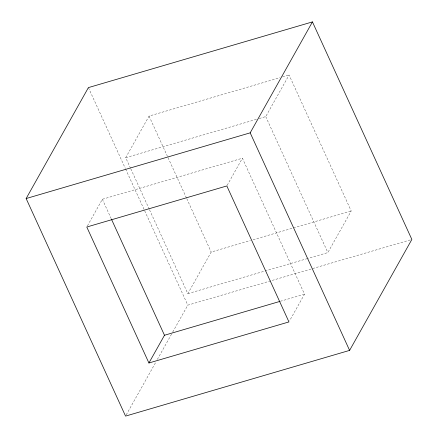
<?xml version="1.0" encoding="UTF-8"?>
<svg xmlns="http://www.w3.org/2000/svg" width="438" height="438" viewBox="0 0 438 438"><rect width="100%" height="100%" fill="white"/><g stroke="black" fill="none" stroke-linecap="round" stroke-linejoin="round"><path stroke-width="0.33" stroke-dasharray="2.19 1.64" d="M87.452 225.833L102.355 199.279L242.389 158.217L304.519 294.188L289.617 320.742M130.524 168.23L125.701 157.68L149.046 116.075L279.915 77.696M227.152 185.362L242.389 158.217M259.186 118.534L265.735 116.612L289.08 75.013L351.21 210.985L327.865 252.589L307.58 258.535M149.533 209.835L187.831 293.652L211.176 252.053L250.437 240.539M126.221 414.906L156.01 361.826M157.346 359.439L172.408 332.601M172.747 332.004L187.809 305.16L410.548 239.843M282.537 76.929L289.08 75.013M125.701 157.68L256.569 119.3M253.054 239.772L351.21 210.985M187.831 293.652L306.923 258.727M280.304 301.289L304.519 294.188M265.735 116.612L327.865 252.589M149.046 116.075L167.77 157.056M168.055 157.675L186.495 198.036M186.78 198.655L211.176 252.053M130.809 168.854L149.249 209.211M88.399 87.605L125.323 168.411M125.607 169.035L187.809 305.16M102.355 199.279L111.148 218.529"/><path stroke-width="0.66" d="M26.143 198.54L88.399 87.605L312.447 21.9L411.857 239.46L349.601 350.395L125.553 416.1L26.143 198.54L250.191 132.84L312.447 21.9M148.92 362.987L288.954 321.925L226.824 185.947L86.79 227.015L148.92 362.987L164.485 335.256L279.652 301.481M250.191 132.84L349.601 350.395M111.433 219.148L164.485 335.256"/></g></svg>
